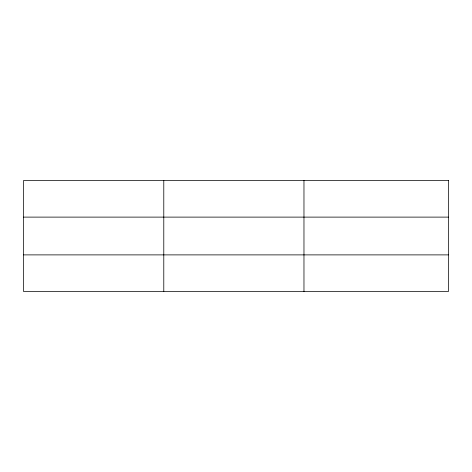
<?xml version="1.0" encoding="UTF-8"?>
<svg xmlns="http://www.w3.org/2000/svg" width="472" height="472" viewBox="0 0 472 472"><rect width="100%" height="100%" fill="white"/><g stroke="black" fill="none" stroke-linecap="round" stroke-linejoin="round"><path stroke-width="0.71" d="M163.784 180.452L163.784 291.548M303.968 180.452L303.968 291.548M23.6 217.114L448.4 217.114M23.6 254.886L448.4 254.886M448.4 180.452L448.4 291.548L23.6 291.548L23.6 180.452L448.4 180.452"/></g></svg>
